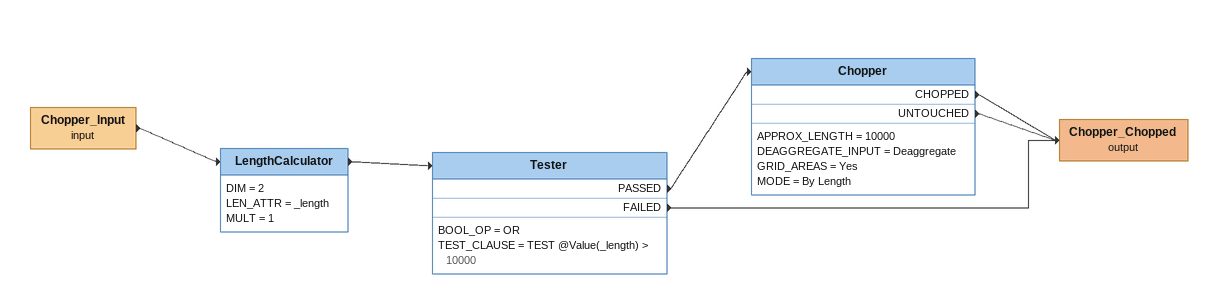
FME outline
Chopper_Input (input)
    -> LengthCalculator
LengthCalculator
    DIM = 2
    LEN_ATTR = _length
    MULT = 1
    -> Tester
Tester
    BOOL_OP = OR
    TEST_CLAUSE = TEST @Value(_length) > 10000
    PASSED -> Chopper
    FAILED -> Chopper_Chopped (output)
Chopper
    APPROX_LENGTH = 10000
    DEAGGREGATE_INPUT = Deaggregate
    GRID_AREAS = Yes
    MODE = By Length
    CHOPPED -> Chopper_Chopped (output)
    UNTOUCHED -> Chopper_Chopped (output)
Chopper_Chopped (output)
